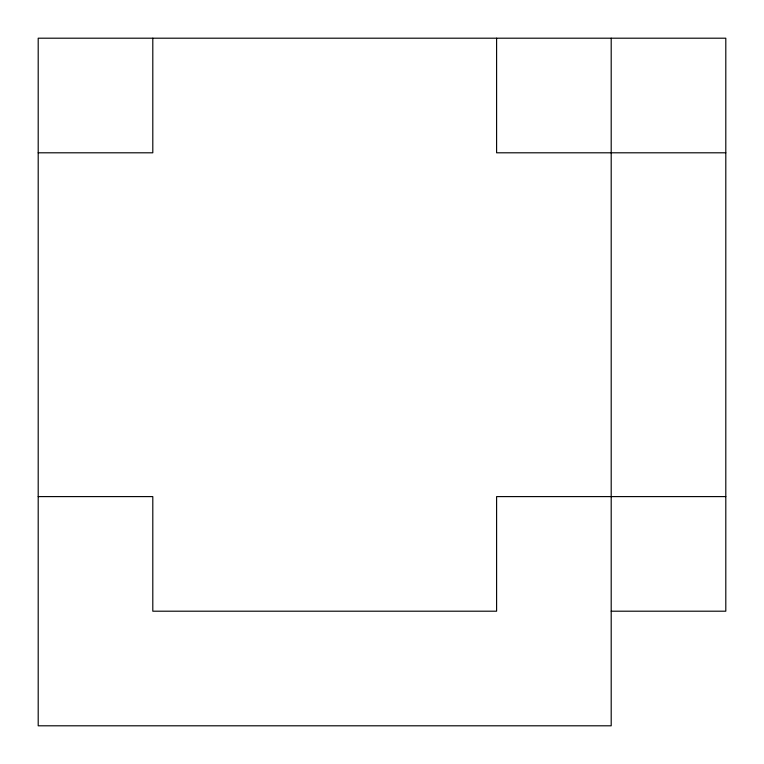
<?xml version="1.0" encoding="UTF-8"?>
<svg xmlns="http://www.w3.org/2000/svg" width="764" height="764" viewBox="0 0 764 764"><rect width="100%" height="100%" fill="white"/><g stroke="black" fill="none" stroke-linecap="round" stroke-linejoin="round"><path stroke-width="1.15" d="M38.2 152.8L152.8 152.8L152.8 38.2M725.8 152.8L496.6 152.8L496.6 38.2M38.2 496.6L152.8 496.6L152.8 611.2L496.6 611.2L496.6 496.6L725.8 496.6M611.2 611.2L725.8 611.2L725.8 38.2L38.2 38.2L38.2 725.8L611.2 725.8L611.2 38.2"/></g></svg>
